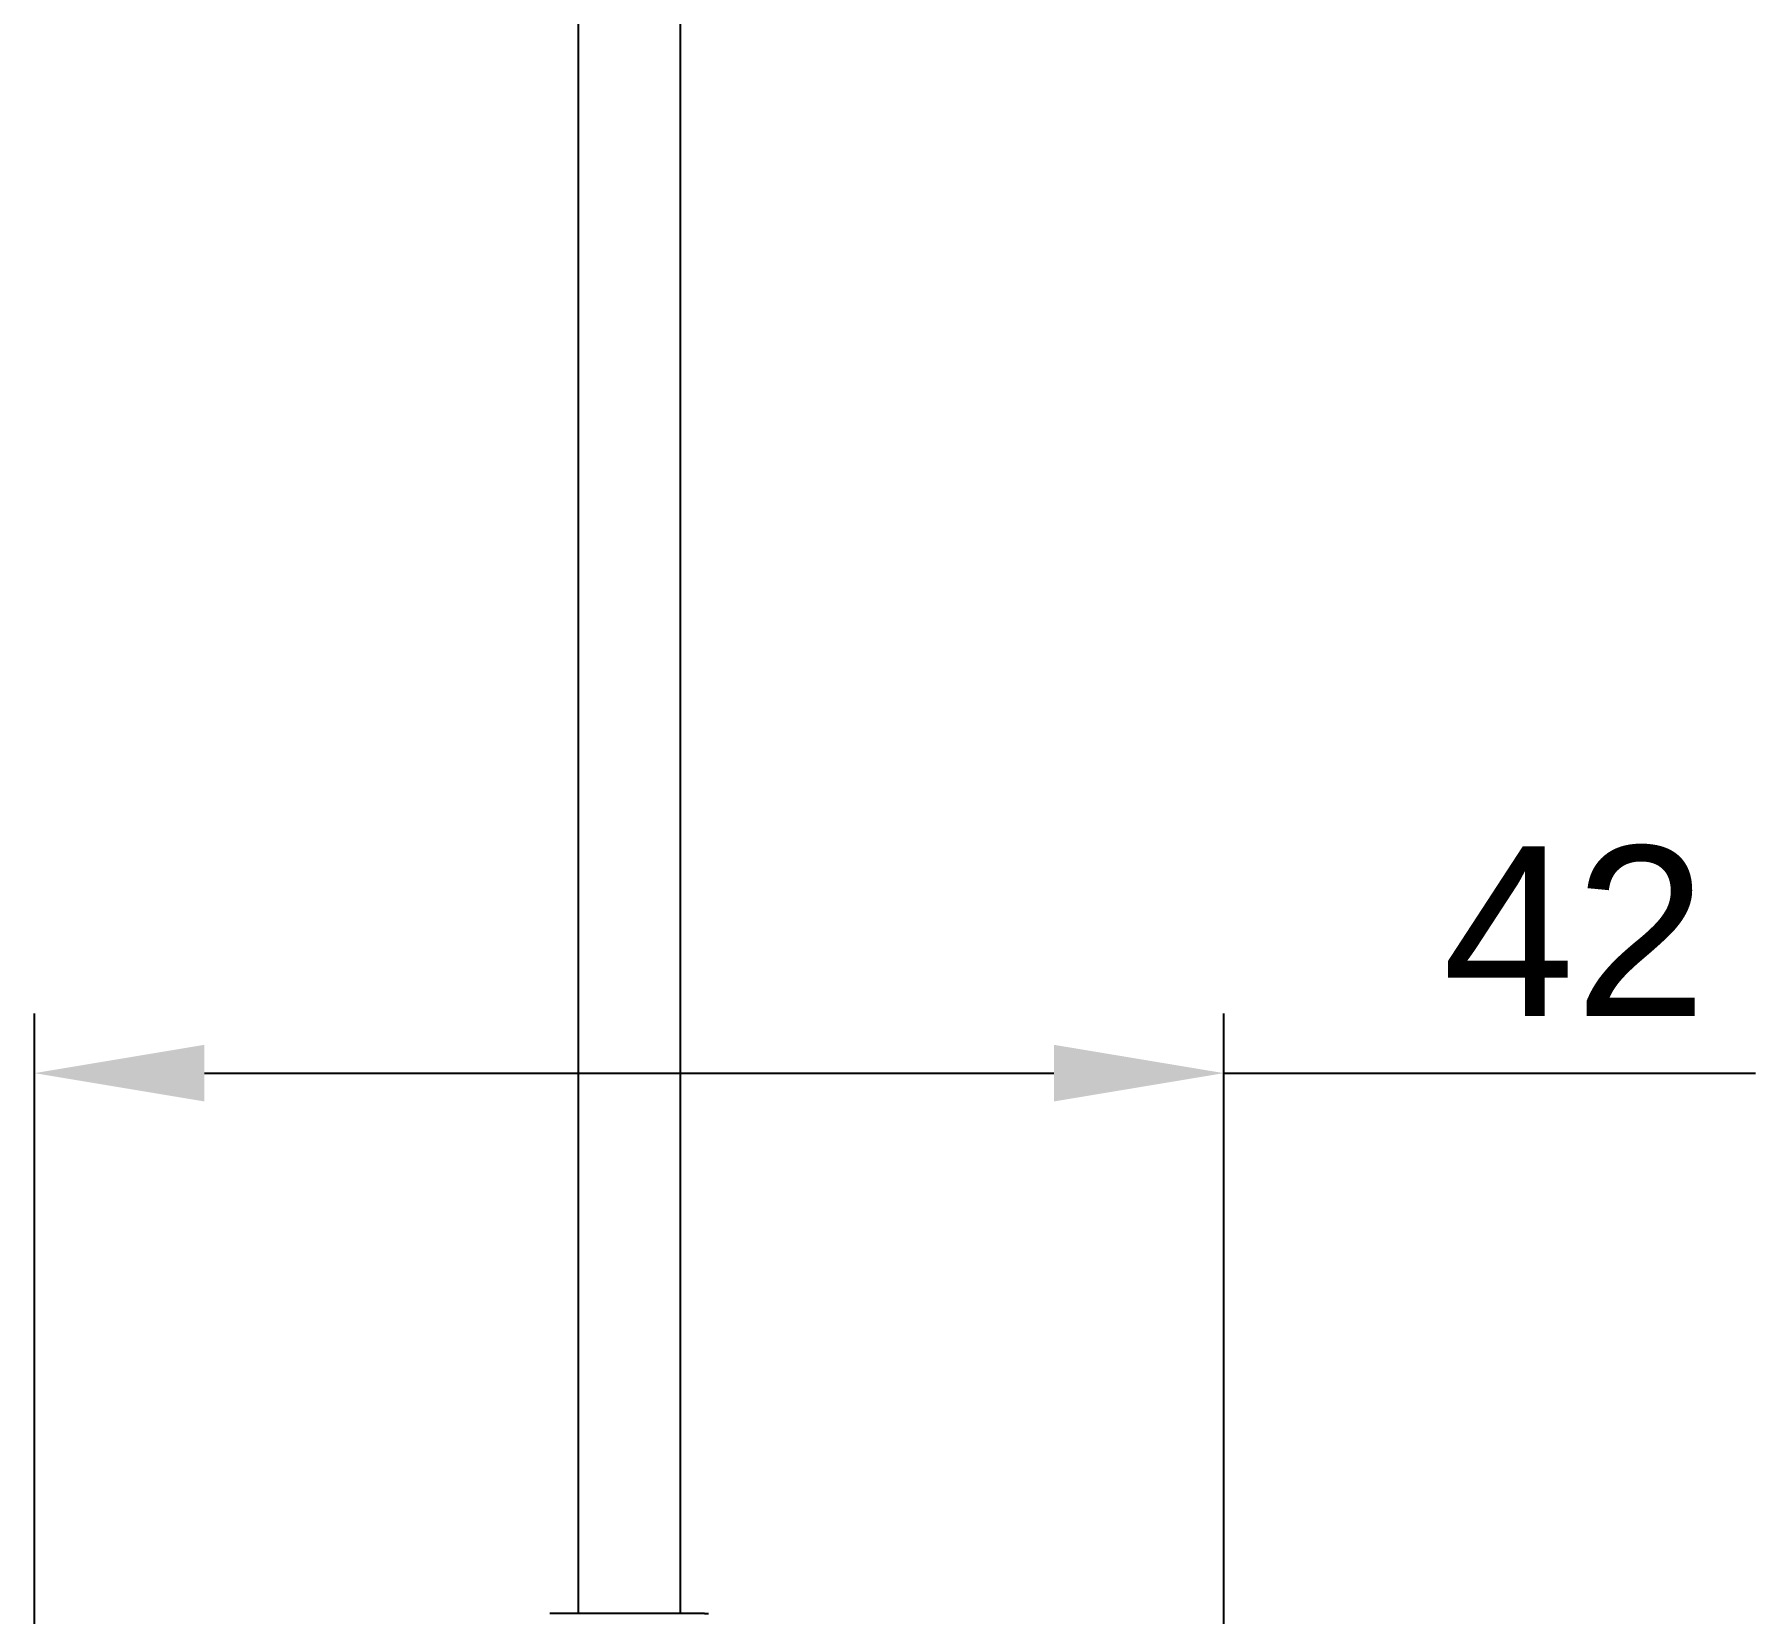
# Model space of a CAD drawing. Header units: millimetres. Extents: x 296 to 1136, y 93 to 687.
# Drawn here: x 865.7 to 926.4, y 377.1 to 432.9 of the extents above; entities that cross this region are included whole.
import ezdxf

# ---------------------------------------------------------------- set-up
doc = ezdxf.new("R2010")
doc.units = ezdxf.units.MM
doc.header["$LTSCALE"] = 0.75
doc.layers.add('DIM', color=3, linetype='Continuous')
doc.styles.get("Standard").update_dxf_attribs({"font": 'arial.ttf'})
doc.dimstyles.new('사본 ISO-25', dxfattribs={"dimtxt": 6, "dimasz": 6, "dimexe": 2.1, "dimexo": 2.1, "dimgap": 2, "dimtad": 1, "dimtih": 1, "dimtoh": 1, "dimdec": 1, "dimdsep": 46, "dimtxsty": 'Standard', "dimcen": 0, "dimclrd": 3, "dimclre": 3, "dimclrt": 4, "dimazin": 2, "dimtp": 0.1, "dimtm": 0.1, "dimtfac": 0.714286, "dimtdec": 1, "dimtmove": 0, "dimatfit": 3, "dimfxl": 1, "dimarcsym": 0})

# ---------------------------------------------------------------- blocks, each defined once
blk = doc.blocks.new('*D102')
at = {"layer": 'DIM', "color": 3, "lineweight": -2, "transparency": 16777216}
for p, q in [((865.653, 376.308), (865.653, 398.307)), ((907.653, 376.308), (907.653, 398.307)), ((871.653, 396.207), (901.653, 396.207)), ((907.653, 396.207), (926.428, 396.207))]:
    blk.add_line(p, q, dxfattribs=at)
at = {"layer": 'DIM', "color": 3, "transparency": 16777216}
for points in [[(871.653, 397.207), (871.653, 395.207), (865.653, 396.207)], [(901.653, 397.207), (901.653, 395.207), (907.653, 396.207)]]:
    blk.add_solid(points, dxfattribs=at)
at = {"layer": 'DIM', "color": 4, "transparency": 16777216, "insert": (920.04, 401.22), "char_height": 6, "attachment_point": 5}
blk.add_mtext('42', dxfattribs=at)

msp = doc.modelspace()

# ---------------------------------------------------------------- linework, layer by layer
at = {"extrusion": (0, 0, -1)}
for p, q in [((884.853, 467.131), (884.853, 377.131)), ((888.453, 467.131), (888.453, 377.131)), ((889.315, 377.131), (883.99, 377.131))]:
    msp.add_line(p, q, dxfattribs=at)
for points, knots in [([(883.99, 377.131), (883.954, 377.131), (883.925, 377.13), (883.877, 377.128), (883.862, 377.128), (883.854, 377.127), (883.853, 377.127), (883.853, 377.127)], [-0.50331301, -0.50331301, -0.50331301, -0.50331301, -0.48746188, -0.48746188, -0.46934817, -0.46934817, -0.46364092, -0.46364092, -0.46364092, -0.46364092]), ([(889.315, 377.131), (889.336, 377.131), (889.355, 377.131), (889.406, 377.13), (889.43, 377.128), (889.45, 377.127), (889.453, 377.127), (889.453, 377.127)], [0.42236619, 0.42236619, 0.42236619, 0.42236619, 0.43214208, 0.43214208, 0.45279992, 0.45279992, 0.46364092, 0.46364092, 0.46364092, 0.46364092])]:
    msp.add_open_spline(points, degree=3, knots=knots)

# ---------------------------------------------------------------- dimensions: what is measured, and where the dimension line sits
at = {"layer": 'DIM'}
dim = msp.add_linear_dim(base=(907.653, 396.207), p1=(865.653, 374.208), p2=(907.653, 374.208), dimstyle='사본 ISO-25', dxfattribs=at)
dim.commit()
dim.dimension.update_dxf_attribs({"geometry": '*D102', "text_midpoint": (920.04, 396.207), "dimtype": 160})

doc.saveas('drawing.dxf')
